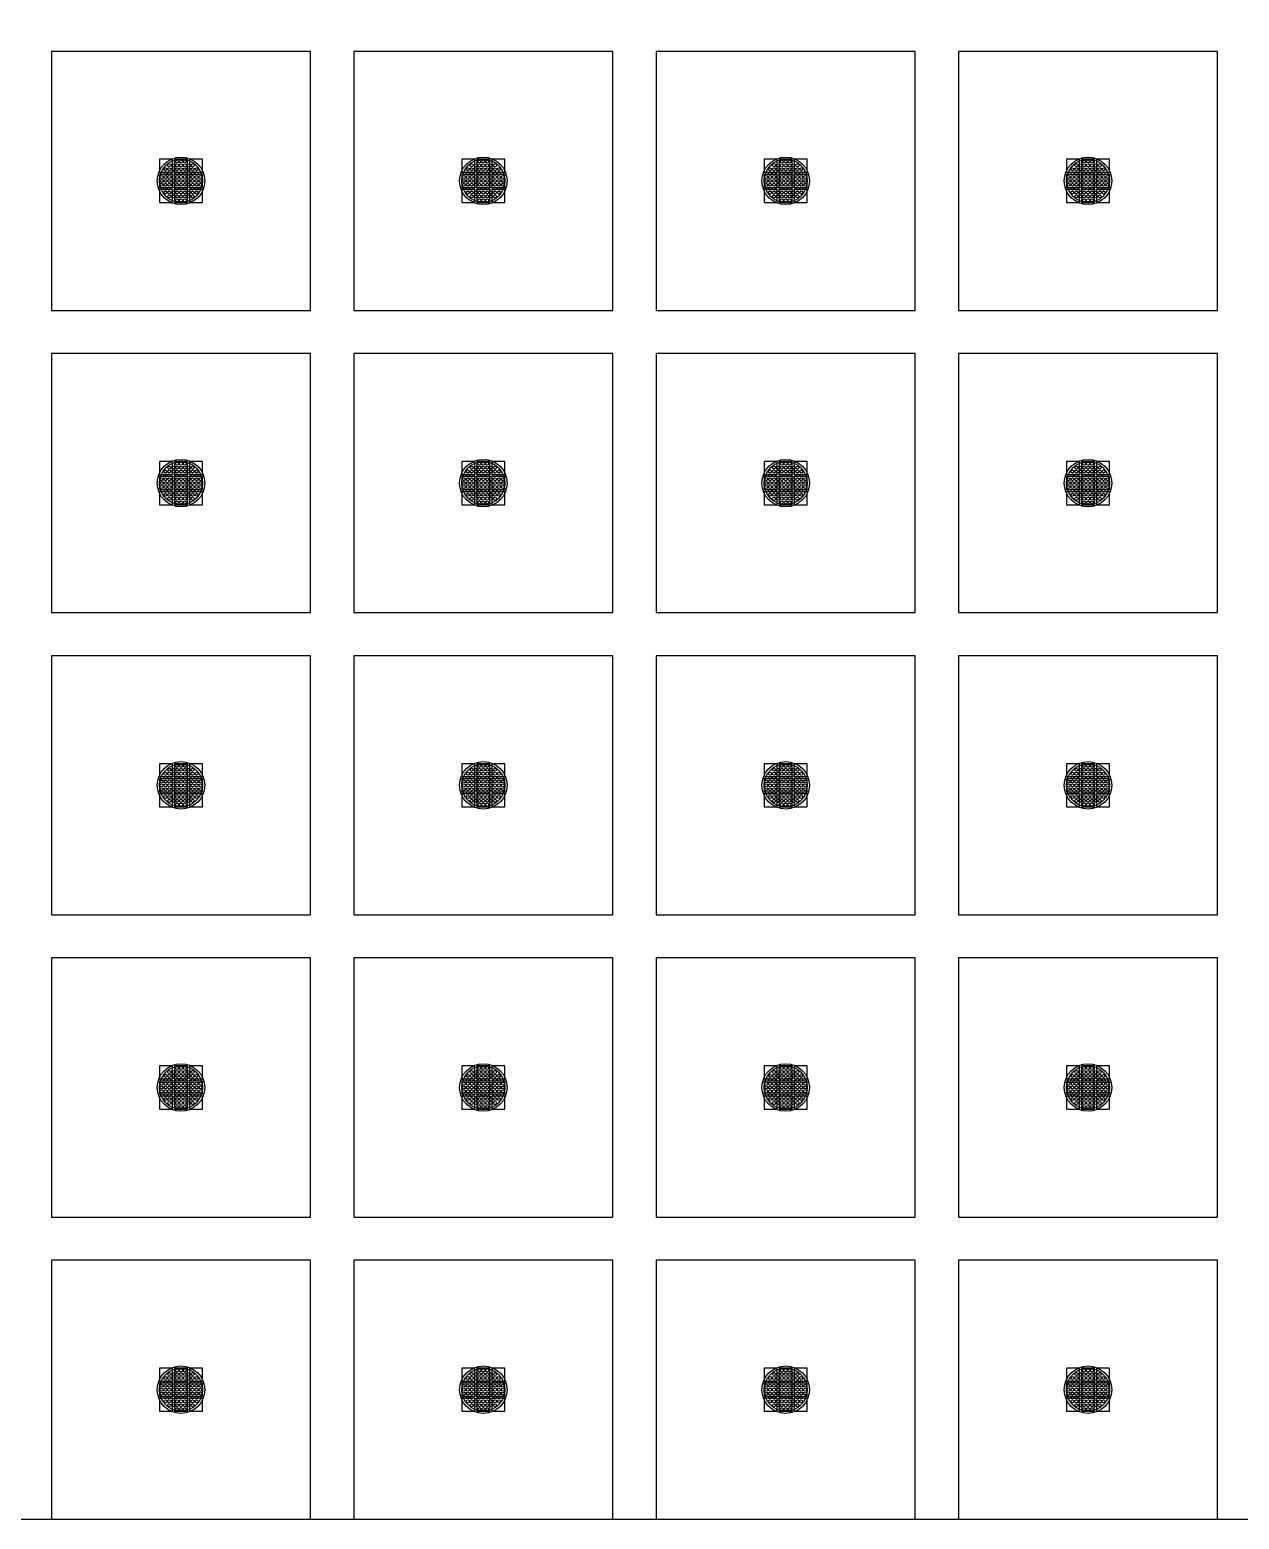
# Model space of a CAD drawing. Extents: x -49 to 54, y -38 to 38.
# Drawn here: x -25.5 to 2.5, y -38 to -3.5 of the extents above; entities that cross this region are included whole.
import ezdxf

# ---------------------------------------------------------------- set-up
doc = ezdxf.new("R2010")
doc.units = 0
for name, color, linetype in [('BACK_LAYER', 5, 'CONTINUOUS'), ('CELL_GRID', 8, 'CONTINUOUS'), ('COND_LAYER_LOWER_ELECTRODE', 6, 'CONTINUOUS'), ('CONDUCTIVE_LAYER_BACK_LAYER', 2, 'CONTINUOUS'), ('EMITTER', 3, 'CONTINUOUS'), ('LOWER_ELECTRODE', 1, 'CONTINUOUS'), ('OUTLINE', 7, 'CONTINUOUS')]:
    doc.layers.add(name, color=color, linetype=linetype)

msp = doc.modelspace()

# ---------------------------------------------------------------- linework, layer by layer
at = {"layer": 'BACK_LAYER'}
for points in [[(-22.5, -6.8), (-22.2, -6.8), (-22.2, -6.5), (-22.5, -6.5)], [(-22.15, -6.8), (-21.85, -6.8), (-21.85, -6.5), (-22.15, -6.5)], [(-21.8, -6.8), (-21.5, -6.8), (-21.5, -6.5), (-21.8, -6.5)], [(-15.5, -6.8), (-15.2, -6.8), (-15.2, -6.5), (-15.5, -6.5)], [(-15.15, -6.8), (-14.85, -6.8), (-14.85, -6.5), (-15.15, -6.5)], [(-14.8, -6.8), (-14.5, -6.8), (-14.5, -6.5), (-14.8, -6.5)], [(-8.5, -6.8), (-8.2, -6.8), (-8.2, -6.5), (-8.5, -6.5)], [(-8.15, -6.8), (-7.85, -6.8), (-7.85, -6.5), (-8.15, -6.5)], [(-7.8, -6.8), (-7.5, -6.8), (-7.5, -6.5), (-7.8, -6.5)], [(-1.5, -6.8), (-1.2, -6.8), (-1.2, -6.5), (-1.5, -6.5)], [(-1.15, -6.8), (-0.85, -6.8), (-0.85, -6.5), (-1.15, -6.5)], [(-0.8, -6.8), (-0.5, -6.8), (-0.5, -6.5), (-0.8, -6.5)], [(-22.5, -7.15), (-22.2, -7.15), (-22.2, -6.85), (-22.5, -6.85)], [(-22.15, -7.15), (-21.85, -7.15), (-21.85, -6.85), (-22.15, -6.85)], [(-21.8, -7.15), (-21.5, -7.15), (-21.5, -6.85), (-21.8, -6.85)], [(-15.5, -7.15), (-15.2, -7.15), (-15.2, -6.85), (-15.5, -6.85)], [(-15.15, -7.15), (-14.85, -7.15), (-14.85, -6.85), (-15.15, -6.85)], [(-14.8, -7.15), (-14.5, -7.15), (-14.5, -6.85), (-14.8, -6.85)], [(-8.5, -7.15), (-8.2, -7.15), (-8.2, -6.85), (-8.5, -6.85)], [(-8.15, -7.15), (-7.85, -7.15), (-7.85, -6.85), (-8.15, -6.85)], [(-7.8, -7.15), (-7.5, -7.15), (-7.5, -6.85), (-7.8, -6.85)], [(-1.5, -7.15), (-1.2, -7.15), (-1.2, -6.85), (-1.5, -6.85)], [(-1.15, -7.15), (-0.85, -7.15), (-0.85, -6.85), (-1.15, -6.85)], [(-0.8, -7.15), (-0.5, -7.15), (-0.5, -6.85), (-0.8, -6.85)], [(-22.5, -7.5), (-22.2, -7.5), (-22.2, -7.2), (-22.5, -7.2)], [(-22.15, -7.5), (-21.85, -7.5), (-21.85, -7.2), (-22.15, -7.2)], [(-21.8, -7.5), (-21.5, -7.5), (-21.5, -7.2), (-21.8, -7.2)], [(-15.5, -7.5), (-15.2, -7.5), (-15.2, -7.2), (-15.5, -7.2)], [(-15.15, -7.5), (-14.85, -7.5), (-14.85, -7.2), (-15.15, -7.2)], [(-14.8, -7.5), (-14.5, -7.5), (-14.5, -7.2), (-14.8, -7.2)], [(-8.5, -7.5), (-8.2, -7.5), (-8.2, -7.2), (-8.5, -7.2)], [(-8.15, -7.5), (-7.85, -7.5), (-7.85, -7.2), (-8.15, -7.2)], [(-7.8, -7.5), (-7.5, -7.5), (-7.5, -7.2), (-7.8, -7.2)], [(-1.5, -7.5), (-1.2, -7.5), (-1.2, -7.2), (-1.5, -7.2)], [(-1.15, -7.5), (-0.85, -7.5), (-0.85, -7.2), (-1.15, -7.2)], [(-0.8, -7.5), (-0.5, -7.5), (-0.5, -7.2), (-0.8, -7.2)], [(-22.5, -13.8), (-22.2, -13.8), (-22.2, -13.5), (-22.5, -13.5)], [(-22.15, -13.8), (-21.85, -13.8), (-21.85, -13.5), (-22.15, -13.5)], [(-21.8, -13.8), (-21.5, -13.8), (-21.5, -13.5), (-21.8, -13.5)], [(-15.5, -13.8), (-15.2, -13.8), (-15.2, -13.5), (-15.5, -13.5)], [(-15.15, -13.8), (-14.85, -13.8), (-14.85, -13.5), (-15.15, -13.5)], [(-14.8, -13.8), (-14.5, -13.8), (-14.5, -13.5), (-14.8, -13.5)], [(-8.5, -13.8), (-8.2, -13.8), (-8.2, -13.5), (-8.5, -13.5)], [(-8.15, -13.8), (-7.85, -13.8), (-7.85, -13.5), (-8.15, -13.5)], [(-7.8, -13.8), (-7.5, -13.8), (-7.5, -13.5), (-7.8, -13.5)], [(-1.5, -13.8), (-1.2, -13.8), (-1.2, -13.5), (-1.5, -13.5)], [(-1.15, -13.8), (-0.85, -13.8), (-0.85, -13.5), (-1.15, -13.5)], [(-0.8, -13.8), (-0.5, -13.8), (-0.5, -13.5), (-0.8, -13.5)], [(-22.5, -14.15), (-22.2, -14.15), (-22.2, -13.85), (-22.5, -13.85)], [(-22.15, -14.15), (-21.85, -14.15), (-21.85, -13.85), (-22.15, -13.85)], [(-21.8, -14.15), (-21.5, -14.15), (-21.5, -13.85), (-21.8, -13.85)], [(-15.5, -14.15), (-15.2, -14.15), (-15.2, -13.85), (-15.5, -13.85)], [(-15.15, -14.15), (-14.85, -14.15), (-14.85, -13.85), (-15.15, -13.85)], [(-14.8, -14.15), (-14.5, -14.15), (-14.5, -13.85), (-14.8, -13.85)], [(-8.5, -14.15), (-8.2, -14.15), (-8.2, -13.85), (-8.5, -13.85)], [(-8.15, -14.15), (-7.85, -14.15), (-7.85, -13.85), (-8.15, -13.85)], [(-7.8, -14.15), (-7.5, -14.15), (-7.5, -13.85), (-7.8, -13.85)], [(-1.5, -14.15), (-1.2, -14.15), (-1.2, -13.85), (-1.5, -13.85)], [(-1.15, -14.15), (-0.85, -14.15), (-0.85, -13.85), (-1.15, -13.85)], [(-0.8, -14.15), (-0.5, -14.15), (-0.5, -13.85), (-0.8, -13.85)], [(-22.5, -14.5), (-22.2, -14.5), (-22.2, -14.2), (-22.5, -14.2)], [(-22.15, -14.5), (-21.85, -14.5), (-21.85, -14.2), (-22.15, -14.2)], [(-21.8, -14.5), (-21.5, -14.5), (-21.5, -14.2), (-21.8, -14.2)], [(-15.5, -14.5), (-15.2, -14.5), (-15.2, -14.2), (-15.5, -14.2)], [(-15.15, -14.5), (-14.85, -14.5), (-14.85, -14.2), (-15.15, -14.2)], [(-14.8, -14.5), (-14.5, -14.5), (-14.5, -14.2), (-14.8, -14.2)], [(-8.5, -14.5), (-8.2, -14.5), (-8.2, -14.2), (-8.5, -14.2)], [(-8.15, -14.5), (-7.85, -14.5), (-7.85, -14.2), (-8.15, -14.2)], [(-7.8, -14.5), (-7.5, -14.5), (-7.5, -14.2), (-7.8, -14.2)], [(-1.5, -14.5), (-1.2, -14.5), (-1.2, -14.2), (-1.5, -14.2)], [(-1.15, -14.5), (-0.85, -14.5), (-0.85, -14.2), (-1.15, -14.2)], [(-0.8, -14.5), (-0.5, -14.5), (-0.5, -14.2), (-0.8, -14.2)], [(-22.5, -20.8), (-22.2, -20.8), (-22.2, -20.5), (-22.5, -20.5)], [(-22.15, -20.8), (-21.85, -20.8), (-21.85, -20.5), (-22.15, -20.5)], [(-21.8, -20.8), (-21.5, -20.8), (-21.5, -20.5), (-21.8, -20.5)], [(-15.5, -20.8), (-15.2, -20.8), (-15.2, -20.5), (-15.5, -20.5)], [(-15.15, -20.8), (-14.85, -20.8), (-14.85, -20.5), (-15.15, -20.5)], [(-14.8, -20.8), (-14.5, -20.8), (-14.5, -20.5), (-14.8, -20.5)], [(-8.5, -20.8), (-8.2, -20.8), (-8.2, -20.5), (-8.5, -20.5)], [(-8.15, -20.8), (-7.85, -20.8), (-7.85, -20.5), (-8.15, -20.5)], [(-7.8, -20.8), (-7.5, -20.8), (-7.5, -20.5), (-7.8, -20.5)], [(-1.5, -20.8), (-1.2, -20.8), (-1.2, -20.5), (-1.5, -20.5)], [(-1.15, -20.8), (-0.85, -20.8), (-0.85, -20.5), (-1.15, -20.5)], [(-0.8, -20.8), (-0.5, -20.8), (-0.5, -20.5), (-0.8, -20.5)], [(-22.5, -21.15), (-22.2, -21.15), (-22.2, -20.85), (-22.5, -20.85)], [(-22.15, -21.15), (-21.85, -21.15), (-21.85, -20.85), (-22.15, -20.85)], [(-21.8, -21.15), (-21.5, -21.15), (-21.5, -20.85), (-21.8, -20.85)], [(-15.5, -21.15), (-15.2, -21.15), (-15.2, -20.85), (-15.5, -20.85)], [(-15.15, -21.15), (-14.85, -21.15), (-14.85, -20.85), (-15.15, -20.85)], [(-14.8, -21.15), (-14.5, -21.15), (-14.5, -20.85), (-14.8, -20.85)], [(-8.5, -21.15), (-8.2, -21.15), (-8.2, -20.85), (-8.5, -20.85)], [(-8.15, -21.15), (-7.85, -21.15), (-7.85, -20.85), (-8.15, -20.85)], [(-7.8, -21.15), (-7.5, -21.15), (-7.5, -20.85), (-7.8, -20.85)], [(-1.5, -21.15), (-1.2, -21.15), (-1.2, -20.85), (-1.5, -20.85)], [(-1.15, -21.15), (-0.85, -21.15), (-0.85, -20.85), (-1.15, -20.85)], [(-0.8, -21.15), (-0.5, -21.15), (-0.5, -20.85), (-0.8, -20.85)], [(-22.5, -21.5), (-22.2, -21.5), (-22.2, -21.2), (-22.5, -21.2)], [(-22.15, -21.5), (-21.85, -21.5), (-21.85, -21.2), (-22.15, -21.2)], [(-21.8, -21.5), (-21.5, -21.5), (-21.5, -21.2), (-21.8, -21.2)], [(-15.5, -21.5), (-15.2, -21.5), (-15.2, -21.2), (-15.5, -21.2)], [(-15.15, -21.5), (-14.85, -21.5), (-14.85, -21.2), (-15.15, -21.2)], [(-14.8, -21.5), (-14.5, -21.5), (-14.5, -21.2), (-14.8, -21.2)], [(-8.5, -21.5), (-8.2, -21.5), (-8.2, -21.2), (-8.5, -21.2)], [(-8.15, -21.5), (-7.85, -21.5), (-7.85, -21.2), (-8.15, -21.2)], [(-7.8, -21.5), (-7.5, -21.5), (-7.5, -21.2), (-7.8, -21.2)], [(-1.5, -21.5), (-1.2, -21.5), (-1.2, -21.2), (-1.5, -21.2)], [(-1.15, -21.5), (-0.85, -21.5), (-0.85, -21.2), (-1.15, -21.2)], [(-0.8, -21.5), (-0.5, -21.5), (-0.5, -21.2), (-0.8, -21.2)], [(-22.5, -27.8), (-22.2, -27.8), (-22.2, -27.5), (-22.5, -27.5)], [(-22.15, -27.8), (-21.85, -27.8), (-21.85, -27.5), (-22.15, -27.5)], [(-21.8, -27.8), (-21.5, -27.8), (-21.5, -27.5), (-21.8, -27.5)], [(-15.5, -27.8), (-15.2, -27.8), (-15.2, -27.5), (-15.5, -27.5)], [(-15.15, -27.8), (-14.85, -27.8), (-14.85, -27.5), (-15.15, -27.5)], [(-14.8, -27.8), (-14.5, -27.8), (-14.5, -27.5), (-14.8, -27.5)], [(-8.5, -27.8), (-8.2, -27.8), (-8.2, -27.5), (-8.5, -27.5)], [(-8.15, -27.8), (-7.85, -27.8), (-7.85, -27.5), (-8.15, -27.5)], [(-7.8, -27.8), (-7.5, -27.8), (-7.5, -27.5), (-7.8, -27.5)], [(-1.5, -27.8), (-1.2, -27.8), (-1.2, -27.5), (-1.5, -27.5)], [(-1.15, -27.8), (-0.85, -27.8), (-0.85, -27.5), (-1.15, -27.5)], [(-0.8, -27.8), (-0.5, -27.8), (-0.5, -27.5), (-0.8, -27.5)], [(-22.5, -28.15), (-22.2, -28.15), (-22.2, -27.85), (-22.5, -27.85)], [(-22.15, -28.15), (-21.85, -28.15), (-21.85, -27.85), (-22.15, -27.85)], [(-21.8, -28.15), (-21.5, -28.15), (-21.5, -27.85), (-21.8, -27.85)], [(-15.5, -28.15), (-15.2, -28.15), (-15.2, -27.85), (-15.5, -27.85)], [(-15.15, -28.15), (-14.85, -28.15), (-14.85, -27.85), (-15.15, -27.85)], [(-14.8, -28.15), (-14.5, -28.15), (-14.5, -27.85), (-14.8, -27.85)], [(-8.5, -28.15), (-8.2, -28.15), (-8.2, -27.85), (-8.5, -27.85)], [(-8.15, -28.15), (-7.85, -28.15), (-7.85, -27.85), (-8.15, -27.85)], [(-7.8, -28.15), (-7.5, -28.15), (-7.5, -27.85), (-7.8, -27.85)], [(-1.5, -28.15), (-1.2, -28.15), (-1.2, -27.85), (-1.5, -27.85)], [(-1.15, -28.15), (-0.85, -28.15), (-0.85, -27.85), (-1.15, -27.85)], [(-0.8, -28.15), (-0.5, -28.15), (-0.5, -27.85), (-0.8, -27.85)], [(-22.5, -28.5), (-22.2, -28.5), (-22.2, -28.2), (-22.5, -28.2)], [(-22.15, -28.5), (-21.85, -28.5), (-21.85, -28.2), (-22.15, -28.2)], [(-21.8, -28.5), (-21.5, -28.5), (-21.5, -28.2), (-21.8, -28.2)], [(-15.5, -28.5), (-15.2, -28.5), (-15.2, -28.2), (-15.5, -28.2)], [(-15.15, -28.5), (-14.85, -28.5), (-14.85, -28.2), (-15.15, -28.2)], [(-14.8, -28.5), (-14.5, -28.5), (-14.5, -28.2), (-14.8, -28.2)], [(-8.5, -28.5), (-8.2, -28.5), (-8.2, -28.2), (-8.5, -28.2)], [(-8.15, -28.5), (-7.85, -28.5), (-7.85, -28.2), (-8.15, -28.2)], [(-7.8, -28.5), (-7.5, -28.5), (-7.5, -28.2), (-7.8, -28.2)], [(-1.5, -28.5), (-1.2, -28.5), (-1.2, -28.2), (-1.5, -28.2)], [(-1.15, -28.5), (-0.85, -28.5), (-0.85, -28.2), (-1.15, -28.2)], [(-0.8, -28.5), (-0.5, -28.5), (-0.5, -28.2), (-0.8, -28.2)], [(-22.5, -34.8), (-22.2, -34.8), (-22.2, -34.5), (-22.5, -34.5)], [(-22.15, -34.8), (-21.85, -34.8), (-21.85, -34.5), (-22.15, -34.5)], [(-21.8, -34.8), (-21.5, -34.8), (-21.5, -34.5), (-21.8, -34.5)], [(-15.5, -34.8), (-15.2, -34.8), (-15.2, -34.5), (-15.5, -34.5)], [(-15.15, -34.8), (-14.85, -34.8), (-14.85, -34.5), (-15.15, -34.5)], [(-14.8, -34.8), (-14.5, -34.8), (-14.5, -34.5), (-14.8, -34.5)], [(-8.5, -34.8), (-8.2, -34.8), (-8.2, -34.5), (-8.5, -34.5)], [(-8.15, -34.8), (-7.85, -34.8), (-7.85, -34.5), (-8.15, -34.5)], [(-7.8, -34.8), (-7.5, -34.8), (-7.5, -34.5), (-7.8, -34.5)], [(-1.5, -34.8), (-1.2, -34.8), (-1.2, -34.5), (-1.5, -34.5)], [(-1.15, -34.8), (-0.85, -34.8), (-0.85, -34.5), (-1.15, -34.5)], [(-0.8, -34.8), (-0.5, -34.8), (-0.5, -34.5), (-0.8, -34.5)], [(-22.5, -35.15), (-22.2, -35.15), (-22.2, -34.85), (-22.5, -34.85)], [(-22.15, -35.15), (-21.85, -35.15), (-21.85, -34.85), (-22.15, -34.85)], [(-21.8, -35.15), (-21.5, -35.15), (-21.5, -34.85), (-21.8, -34.85)], [(-15.5, -35.15), (-15.2, -35.15), (-15.2, -34.85), (-15.5, -34.85)], [(-15.15, -35.15), (-14.85, -35.15), (-14.85, -34.85), (-15.15, -34.85)], [(-14.8, -35.15), (-14.5, -35.15), (-14.5, -34.85), (-14.8, -34.85)], [(-8.5, -35.15), (-8.2, -35.15), (-8.2, -34.85), (-8.5, -34.85)], [(-8.15, -35.15), (-7.85, -35.15), (-7.85, -34.85), (-8.15, -34.85)], [(-7.8, -35.15), (-7.5, -35.15), (-7.5, -34.85), (-7.8, -34.85)], [(-1.5, -35.15), (-1.2, -35.15), (-1.2, -34.85), (-1.5, -34.85)], [(-1.15, -35.15), (-0.85, -35.15), (-0.85, -34.85), (-1.15, -34.85)], [(-0.8, -35.15), (-0.5, -35.15), (-0.5, -34.85), (-0.8, -34.85)], [(-22.5, -35.5), (-22.2, -35.5), (-22.2, -35.2), (-22.5, -35.2)], [(-22.15, -35.5), (-21.85, -35.5), (-21.85, -35.2), (-22.15, -35.2)], [(-21.8, -35.5), (-21.5, -35.5), (-21.5, -35.2), (-21.8, -35.2)], [(-15.5, -35.5), (-15.2, -35.5), (-15.2, -35.2), (-15.5, -35.2)], [(-15.15, -35.5), (-14.85, -35.5), (-14.85, -35.2), (-15.15, -35.2)], [(-14.8, -35.5), (-14.5, -35.5), (-14.5, -35.2), (-14.8, -35.2)], [(-8.5, -35.5), (-8.2, -35.5), (-8.2, -35.2), (-8.5, -35.2)], [(-8.15, -35.5), (-7.85, -35.5), (-7.85, -35.2), (-8.15, -35.2)], [(-7.8, -35.5), (-7.5, -35.5), (-7.5, -35.2), (-7.8, -35.2)], [(-1.5, -35.5), (-1.2, -35.5), (-1.2, -35.2), (-1.5, -35.2)], [(-1.15, -35.5), (-0.85, -35.5), (-0.85, -35.2), (-1.15, -35.2)], [(-0.8, -35.5), (-0.5, -35.5), (-0.5, -35.2), (-0.8, -35.2)]]:
    msp.add_lwpolyline(points, close=True, dxfattribs=at)
at = {"layer": 'CELL_GRID'}
for points in [[(-25, -10), (-19, -10), (-19, -4), (-25, -4)], [(-18, -10), (-12, -10), (-12, -4), (-18, -4)], [(-11, -10), (-5, -10), (-5, -4), (-11, -4)], [(-4, -10), (2, -10), (2, -4), (-4, -4)], [(-25, -17), (-19, -17), (-19, -11), (-25, -11)], [(-18, -17), (-12, -17), (-12, -11), (-18, -11)], [(-11, -17), (-5, -17), (-5, -11), (-11, -11)], [(-4, -17), (2, -17), (2, -11), (-4, -11)], [(-25, -24), (-19, -24), (-19, -18), (-25, -18)], [(-18, -24), (-12, -24), (-12, -18), (-18, -18)], [(-11, -24), (-5, -24), (-5, -18), (-11, -18)], [(-4, -24), (2, -24), (2, -18), (-4, -18)], [(-25, -31), (-19, -31), (-19, -25), (-25, -25)], [(-18, -31), (-12, -31), (-12, -25), (-18, -25)], [(-11, -31), (-5, -31), (-5, -25), (-11, -25)], [(-4, -31), (2, -31), (2, -25), (-4, -25)], [(-25, -38), (-19, -38), (-19, -32), (-25, -32)], [(-18, -38), (-12, -38), (-12, -32), (-18, -32)], [(-11, -38), (-5, -38), (-5, -32), (-11, -32)], [(-4, -38), (2, -38), (2, -32), (-4, -32)]]:
    msp.add_lwpolyline(points, close=True, dxfattribs=at)
at = {"layer": 'COND_LAYER_LOWER_ELECTRODE'}
for centre in [(-22, -7), (-15, -7), (-8, -7), (-1, -7), (-22, -14), (-15, -14), (-8, -14), (-1, -14), (-22, -21), (-15, -21), (-8, -21), (-1, -21), (-22, -28), (-15, -28), (-8, -28), (-1, -28), (-22, -35), (-15, -35), (-8, -35), (-1, -35)]:
    msp.add_circle(centre, 0.55, dxfattribs=at)
at = {"layer": 'CONDUCTIVE_LAYER_BACK_LAYER'}
msp.add_lwpolyline([(-49.4, -38), (54.4, -38), (54.4, 38), (-49.4, 38)], close=True, dxfattribs=at)
at = {"layer": 'EMITTER'}
for centre in [(-22, -7), (-15, -7), (-8, -7), (-1, -7), (-22, -14), (-15, -14), (-8, -14), (-1, -14), (-22, -21), (-15, -21), (-8, -21), (-1, -21), (-22, -28), (-15, -28), (-8, -28), (-1, -28), (-22, -35), (-15, -35), (-8, -35), (-1, -35)]:
    msp.add_circle(centre, 0.5, dxfattribs=at)
at = {"layer": 'LOWER_ELECTRODE'}
for centre in [(-22.09, -6.55), (-22, -6.55), (-21.91, -6.55), (-15.09, -6.55), (-15, -6.55), (-14.91, -6.55), (-8.09, -6.55), (-8, -6.55), (-7.91, -6.55), (-1.09, -6.55), (-1, -6.55), (-0.91, -6.55), (-22.45, -6.91), (-22.36, -6.73), (-22.36, -6.82), (-22.36, -6.91), (-22.27, -6.64), (-22.27, -6.73), (-22.27, -6.82), (-22.27, -6.91), (-22.18, -6.64), (-22.18, -6.73), (-22.18, -6.82), (-22.18, -6.91), (-22.09, -6.64), (-22.09, -6.73), (-22.09, -6.82), (-22.09, -6.91), (-22, -6.64), (-22, -6.73), (-22, -6.82), (-22, -6.91), (-21.91, -6.64), (-21.91, -6.73), (-21.91, -6.82), (-21.91, -6.91), (-21.82, -6.64), (-21.82, -6.73), (-21.82, -6.82), (-21.82, -6.91), (-21.73, -6.64), (-21.73, -6.73), (-21.73, -6.82), (-21.73, -6.91), (-21.64, -6.73), (-21.64, -6.82), (-21.64, -6.91), (-21.55, -6.91), (-15.45, -6.91), (-15.36, -6.73), (-15.36, -6.82), (-15.36, -6.91), (-15.27, -6.64), (-15.27, -6.73), (-15.27, -6.82), (-15.27, -6.91), (-15.18, -6.64), (-15.18, -6.73), (-15.18, -6.82), (-15.18, -6.91), (-15.09, -6.64), (-15.09, -6.73), (-15.09, -6.82), (-15.09, -6.91), (-15, -6.64), (-15, -6.73), (-15, -6.82), (-15, -6.91), (-14.91, -6.64), (-14.91, -6.73), (-14.91, -6.82), (-14.91, -6.91), (-14.82, -6.64), (-14.82, -6.73), (-14.82, -6.82), (-14.82, -6.91), (-14.73, -6.64), (-14.73, -6.73), (-14.73, -6.82), (-14.73, -6.91), (-14.64, -6.73), (-14.64, -6.82), (-14.64, -6.91), (-14.55, -6.91), (-8.45, -6.91), (-8.36, -6.73), (-8.36, -6.82), (-8.36, -6.91), (-8.27, -6.64), (-8.27, -6.73), (-8.27, -6.82), (-8.27, -6.91), (-8.18, -6.64), (-8.18, -6.73), (-8.18, -6.82), (-8.18, -6.91), (-8.09, -6.64), (-8.09, -6.73), (-8.09, -6.82), (-8.09, -6.91), (-8, -6.64), (-8, -6.73), (-8, -6.82), (-8, -6.91), (-7.91, -6.64), (-7.91, -6.73), (-7.91, -6.82), (-7.91, -6.91), (-7.82, -6.64), (-7.82, -6.73), (-7.82, -6.82), (-7.82, -6.91), (-7.73, -6.64), (-7.73, -6.73), (-7.73, -6.82), (-7.73, -6.91), (-7.64, -6.73), (-7.64, -6.82), (-7.64, -6.91), (-7.55, -6.91), (-1.45, -6.91), (-1.36, -6.73), (-1.36, -6.82), (-1.36, -6.91), (-1.27, -6.64), (-1.27, -6.73), (-1.27, -6.82), (-1.27, -6.91), (-1.18, -6.64), (-1.18, -6.73), (-1.18, -6.82), (-1.18, -6.91), (-1.09, -6.64), (-1.09, -6.73), (-1.09, -6.82), (-1.09, -6.91), (-1, -6.64), (-1, -6.73), (-1, -6.82), (-1, -6.91), (-0.91, -6.64), (-0.91, -6.73), (-0.91, -6.82), (-0.91, -6.91), (-0.82, -6.64), (-0.82, -6.73), (-0.82, -6.82), (-0.82, -6.91), (-0.73, -6.64), (-0.73, -6.73), (-0.73, -6.82), (-0.73, -6.91), (-0.64, -6.73), (-0.64, -6.82), (-0.64, -6.91), (-0.55, -6.91), (-22.45, -7), (-22.45, -7.09), (-22.36, -7), (-22.36, -7.09), (-22.36, -7.18), (-22.36, -7.27), (-22.27, -7), (-22.27, -7.09), (-22.27, -7.18), (-22.27, -7.27), (-22.18, -7), (-22.18, -7.09), (-22.18, -7.18), (-22.18, -7.27), (-22.09, -7), (-22.09, -7.09), (-22.09, -7.18), (-22.09, -7.27), (-22, -7), (-22, -7.09), (-22, -7.18), (-22, -7.27), (-21.91, -7), (-21.91, -7.09), (-21.91, -7.18), (-21.91, -7.27), (-21.82, -7), (-21.82, -7.09), (-21.82, -7.18), (-21.82, -7.27), (-21.73, -7), (-21.73, -7.09), (-21.73, -7.18), (-21.73, -7.27), (-21.64, -7), (-21.64, -7.09), (-21.64, -7.18), (-21.64, -7.27), (-21.55, -7), (-21.55, -7.09), (-15.45, -7), (-15.45, -7.09), (-15.36, -7), (-15.36, -7.09), (-15.36, -7.18), (-15.36, -7.27), (-15.27, -7), (-15.27, -7.09), (-15.27, -7.18), (-15.27, -7.27), (-15.18, -7), (-15.18, -7.09), (-15.18, -7.18), (-15.18, -7.27), (-15.09, -7), (-15.09, -7.09), (-15.09, -7.18), (-15.09, -7.27), (-15, -7), (-15, -7.09), (-15, -7.18), (-15, -7.27), (-14.91, -7), (-14.91, -7.09), (-14.91, -7.18), (-14.91, -7.27), (-14.82, -7), (-14.82, -7.09), (-14.82, -7.18), (-14.82, -7.27), (-14.73, -7), (-14.73, -7.09), (-14.73, -7.18), (-14.73, -7.27), (-14.64, -7), (-14.64, -7.09), (-14.64, -7.18), (-14.64, -7.27), (-14.55, -7), (-14.55, -7.09), (-8.45, -7), (-8.45, -7.09), (-8.36, -7), (-8.36, -7.09), (-8.36, -7.18), (-8.36, -7.27), (-8.27, -7), (-8.27, -7.09), (-8.27, -7.18), (-8.27, -7.27), (-8.18, -7), (-8.18, -7.09), (-8.18, -7.18), (-8.18, -7.27), (-8.09, -7), (-8.09, -7.09), (-8.09, -7.18), (-8.09, -7.27), (-8, -7), (-8, -7.09), (-8, -7.18), (-8, -7.27), (-7.91, -7), (-7.91, -7.09), (-7.91, -7.18), (-7.91, -7.27), (-7.82, -7), (-7.82, -7.09), (-7.82, -7.18), (-7.82, -7.27), (-7.73, -7), (-7.73, -7.09), (-7.73, -7.18), (-7.73, -7.27), (-7.64, -7), (-7.64, -7.09), (-7.64, -7.18), (-7.64, -7.27), (-7.55, -7), (-7.55, -7.09), (-1.45, -7), (-1.45, -7.09), (-1.36, -7), (-1.36, -7.09), (-1.36, -7.18), (-1.36, -7.27), (-1.27, -7), (-1.27, -7.09), (-1.27, -7.18), (-1.27, -7.27), (-1.18, -7), (-1.18, -7.09), (-1.18, -7.18), (-1.18, -7.27), (-1.09, -7), (-1.09, -7.09), (-1.09, -7.18), (-1.09, -7.27), (-1, -7), (-1, -7.09), (-1, -7.18), (-1, -7.27), (-0.91, -7), (-0.91, -7.09), (-0.91, -7.18), (-0.91, -7.27), (-0.82, -7), (-0.82, -7.09), (-0.82, -7.18), (-0.82, -7.27), (-0.73, -7), (-0.73, -7.09), (-0.73, -7.18), (-0.73, -7.27), (-0.64, -7), (-0.64, -7.09), (-0.64, -7.18), (-0.64, -7.27), (-0.55, -7), (-0.55, -7.09), (-22.27, -7.36), (-22.18, -7.36), (-22.09, -7.36), (-22.09, -7.45), (-22, -7.36), (-22, -7.45), (-21.91, -7.36), (-21.91, -7.45), (-21.82, -7.36), (-21.73, -7.36), (-15.27, -7.36), (-15.18, -7.36), (-15.09, -7.36), (-15.09, -7.45), (-15, -7.36), (-15, -7.45), (-14.91, -7.36), (-14.91, -7.45), (-14.82, -7.36), (-14.73, -7.36), (-8.27, -7.36), (-8.18, -7.36), (-8.09, -7.36), (-8.09, -7.45), (-8, -7.36), (-8, -7.45), (-7.91, -7.36), (-7.91, -7.45), (-7.82, -7.36), (-7.73, -7.36), (-1.27, -7.36), (-1.18, -7.36), (-1.09, -7.36), (-1.09, -7.45), (-1, -7.36), (-1, -7.45), (-0.91, -7.36), (-0.91, -7.45), (-0.82, -7.36), (-0.73, -7.36), (-22.36, -13.73), (-22.36, -13.82), (-22.27, -13.64), (-22.27, -13.73), (-22.27, -13.82), (-22.18, -13.64), (-22.18, -13.73), (-22.18, -13.82), (-22.09, -13.55), (-22.09, -13.64), (-22.09, -13.73), (-22.09, -13.82), (-22, -13.55), (-22, -13.64), (-22, -13.73), (-22, -13.82), (-21.91, -13.55), (-21.91, -13.64), (-21.91, -13.73), (-21.91, -13.82), (-21.82, -13.64), (-21.82, -13.73), (-21.82, -13.82), (-21.73, -13.64), (-21.73, -13.73), (-21.73, -13.82), (-21.64, -13.73), (-21.64, -13.82), (-15.36, -13.73), (-15.36, -13.82), (-15.27, -13.64), (-15.27, -13.73), (-15.27, -13.82), (-15.18, -13.64), (-15.18, -13.73), (-15.18, -13.82), (-15.09, -13.55), (-15.09, -13.64), (-15.09, -13.73), (-15.09, -13.82), (-15, -13.55), (-15, -13.64), (-15, -13.73), (-15, -13.82), (-14.91, -13.55), (-14.91, -13.64), (-14.91, -13.73), (-14.91, -13.82), (-14.82, -13.64), (-14.82, -13.73), (-14.82, -13.82), (-14.73, -13.64), (-14.73, -13.73), (-14.73, -13.82), (-14.64, -13.73), (-14.64, -13.82), (-8.36, -13.73), (-8.36, -13.82), (-8.27, -13.64), (-8.27, -13.73), (-8.27, -13.82), (-8.18, -13.64), (-8.18, -13.73), (-8.18, -13.82), (-8.09, -13.55), (-8.09, -13.64), (-8.09, -13.73), (-8.09, -13.82), (-8, -13.55), (-8, -13.64), (-8, -13.73), (-8, -13.82), (-7.91, -13.55), (-7.91, -13.64), (-7.91, -13.73), (-7.91, -13.82), (-7.82, -13.64), (-7.82, -13.73), (-7.82, -13.82), (-7.73, -13.64), (-7.73, -13.73), (-7.73, -13.82), (-7.64, -13.73), (-7.64, -13.82), (-1.36, -13.73), (-1.36, -13.82), (-1.27, -13.64), (-1.27, -13.73), (-1.27, -13.82), (-1.18, -13.64), (-1.18, -13.73), (-1.18, -13.82), (-1.09, -13.55), (-1.09, -13.64), (-1.09, -13.73), (-1.09, -13.82), (-1, -13.55), (-1, -13.64), (-1, -13.73), (-1, -13.82), (-0.91, -13.55), (-0.91, -13.64), (-0.91, -13.73), (-0.91, -13.82), (-0.82, -13.64), (-0.82, -13.73), (-0.82, -13.82), (-0.73, -13.64), (-0.73, -13.73), (-0.73, -13.82), (-0.64, -13.73), (-0.64, -13.82), (-22.45, -13.91), (-22.45, -14), (-22.45, -14.09), (-22.36, -13.91), (-22.36, -14), (-22.36, -14.09), (-22.36, -14.18), (-22.27, -13.91), (-22.27, -14), (-22.27, -14.09), (-22.27, -14.18), (-22.18, -13.91), (-22.18, -14), (-22.18, -14.09), (-22.18, -14.18), (-22.09, -13.91), (-22.09, -14), (-22.09, -14.09), (-22.09, -14.18), (-22, -13.91), (-22, -14), (-22, -14.09), (-22, -14.18), (-21.91, -13.91), (-21.91, -14), (-21.91, -14.09), (-21.91, -14.18), (-21.82, -13.91), (-21.82, -14), (-21.82, -14.09), (-21.82, -14.18), (-21.73, -13.91), (-21.73, -14), (-21.73, -14.09), (-21.73, -14.18), (-21.64, -13.91), (-21.64, -14), (-21.64, -14.09), (-21.64, -14.18), (-21.55, -13.91), (-21.55, -14), (-21.55, -14.09), (-15.45, -13.91), (-15.45, -14), (-15.45, -14.09), (-15.36, -13.91), (-15.36, -14), (-15.36, -14.09), (-15.36, -14.18), (-15.27, -13.91), (-15.27, -14), (-15.27, -14.09), (-15.27, -14.18), (-15.18, -13.91), (-15.18, -14), (-15.18, -14.09), (-15.18, -14.18), (-15.09, -13.91), (-15.09, -14), (-15.09, -14.09), (-15.09, -14.18), (-15, -13.91), (-15, -14), (-15, -14.09), (-15, -14.18), (-14.91, -13.91), (-14.91, -14), (-14.91, -14.09), (-14.91, -14.18), (-14.82, -13.91), (-14.82, -14), (-14.82, -14.09), (-14.82, -14.18), (-14.73, -13.91), (-14.73, -14), (-14.73, -14.09), (-14.73, -14.18), (-14.64, -13.91), (-14.64, -14), (-14.64, -14.09), (-14.64, -14.18), (-14.55, -13.91), (-14.55, -14), (-14.55, -14.09), (-8.45, -13.91), (-8.45, -14), (-8.45, -14.09), (-8.36, -13.91), (-8.36, -14), (-8.36, -14.09), (-8.36, -14.18), (-8.27, -13.91), (-8.27, -14), (-8.27, -14.09), (-8.27, -14.18), (-8.18, -13.91), (-8.18, -14), (-8.18, -14.09), (-8.18, -14.18), (-8.09, -13.91), (-8.09, -14), (-8.09, -14.09), (-8.09, -14.18), (-8, -13.91), (-8, -14), (-8, -14.09), (-8, -14.18), (-7.91, -13.91), (-7.91, -14), (-7.91, -14.09), (-7.91, -14.18), (-7.82, -13.91), (-7.82, -14), (-7.82, -14.09), (-7.82, -14.18), (-7.73, -13.91), (-7.73, -14), (-7.73, -14.09), (-7.73, -14.18), (-7.64, -13.91), (-7.64, -14), (-7.64, -14.09), (-7.64, -14.18), (-7.55, -13.91), (-7.55, -14), (-7.55, -14.09), (-1.45, -13.91), (-1.45, -14), (-1.45, -14.09), (-1.36, -13.91), (-1.36, -14), (-1.36, -14.09), (-1.36, -14.18), (-1.27, -13.91), (-1.27, -14), (-1.27, -14.09), (-1.27, -14.18), (-1.18, -13.91), (-1.18, -14), (-1.18, -14.09), (-1.18, -14.18), (-1.09, -13.91), (-1.09, -14), (-1.09, -14.09), (-1.09, -14.18), (-1, -13.91), (-1, -14), (-1, -14.09), (-1, -14.18), (-0.91, -13.91), (-0.91, -14), (-0.91, -14.09), (-0.91, -14.18), (-0.82, -13.91), (-0.82, -14), (-0.82, -14.09), (-0.82, -14.18), (-0.73, -13.91), (-0.73, -14), (-0.73, -14.09), (-0.73, -14.18), (-0.64, -13.91), (-0.64, -14), (-0.64, -14.09), (-0.64, -14.18), (-0.55, -13.91), (-0.55, -14), (-0.55, -14.09), (-22.36, -14.27), (-22.27, -14.27), (-22.27, -14.36), (-22.18, -14.27), (-22.18, -14.36), (-22.09, -14.27), (-22.09, -14.36), (-22.09, -14.45), (-22, -14.27), (-22, -14.36), (-22, -14.45), (-21.91, -14.27), (-21.91, -14.36), (-21.91, -14.45), (-21.82, -14.27), (-21.82, -14.36), (-21.73, -14.27), (-21.73, -14.36), (-21.64, -14.27), (-15.36, -14.27), (-15.27, -14.27), (-15.27, -14.36), (-15.18, -14.27), (-15.18, -14.36), (-15.09, -14.27), (-15.09, -14.36), (-15.09, -14.45), (-15, -14.27), (-15, -14.36), (-15, -14.45), (-14.91, -14.27), (-14.91, -14.36), (-14.91, -14.45), (-14.82, -14.27), (-14.82, -14.36), (-14.73, -14.27), (-14.73, -14.36), (-14.64, -14.27), (-8.36, -14.27), (-8.27, -14.27), (-8.27, -14.36), (-8.18, -14.27), (-8.18, -14.36), (-8.09, -14.27), (-8.09, -14.36), (-8.09, -14.45), (-8, -14.27), (-8, -14.36), (-8, -14.45), (-7.91, -14.27), (-7.91, -14.36), (-7.91, -14.45), (-7.82, -14.27), (-7.82, -14.36), (-7.73, -14.27), (-7.73, -14.36), (-7.64, -14.27), (-1.36, -14.27), (-1.27, -14.27), (-1.27, -14.36), (-1.18, -14.27), (-1.18, -14.36), (-1.09, -14.27), (-1.09, -14.36), (-1.09, -14.45), (-1, -14.27), (-1, -14.36), (-1, -14.45), (-0.91, -14.27), (-0.91, -14.36), (-0.91, -14.45), (-0.82, -14.27), (-0.82, -14.36), (-0.73, -14.27), (-0.73, -14.36), (-0.64, -14.27), (-22.36, -20.73), (-22.27, -20.64), (-22.27, -20.73), (-22.18, -20.64), (-22.18, -20.73), (-22.09, -20.55), (-22.09, -20.64), (-22.09, -20.73), (-22, -20.55), (-22, -20.64), (-22, -20.73), (-21.91, -20.55), (-21.91, -20.64), (-21.91, -20.73), (-21.82, -20.64), (-21.82, -20.73), (-21.73, -20.64), (-21.73, -20.73), (-21.64, -20.73), (-15.36, -20.73), (-15.27, -20.64), (-15.27, -20.73), (-15.18, -20.64), (-15.18, -20.73), (-15.09, -20.55), (-15.09, -20.64), (-15.09, -20.73), (-15, -20.55), (-15, -20.64), (-15, -20.73), (-14.91, -20.55), (-14.91, -20.64), (-14.91, -20.73), (-14.82, -20.64), (-14.82, -20.73), (-14.73, -20.64), (-14.73, -20.73), (-14.64, -20.73), (-8.36, -20.73), (-8.27, -20.64), (-8.27, -20.73), (-8.18, -20.64), (-8.18, -20.73), (-8.09, -20.55), (-8.09, -20.64), (-8.09, -20.73), (-8, -20.55), (-8, -20.64), (-8, -20.73), (-7.91, -20.55), (-7.91, -20.64), (-7.91, -20.73), (-7.82, -20.64), (-7.82, -20.73), (-7.73, -20.64), (-7.73, -20.73), (-7.64, -20.73), (-1.36, -20.73), (-1.27, -20.64), (-1.27, -20.73), (-1.18, -20.64), (-1.18, -20.73), (-1.09, -20.55), (-1.09, -20.64), (-1.09, -20.73), (-1, -20.55), (-1, -20.64), (-1, -20.73), (-0.91, -20.55), (-0.91, -20.64), (-0.91, -20.73), (-0.82, -20.64), (-0.82, -20.73), (-0.73, -20.64), (-0.73, -20.73), (-0.64, -20.73), (-22.45, -20.91), (-22.45, -21), (-22.36, -20.82), (-22.36, -20.91), (-22.36, -21), (-22.27, -20.82), (-22.27, -20.91), (-22.27, -21), (-22.18, -20.82), (-22.18, -20.91), (-22.18, -21), (-22.09, -20.82), (-22.09, -20.91), (-22.09, -21), (-22, -20.82), (-22, -20.91), (-22, -21), (-21.91, -20.82), (-21.91, -20.91), (-21.91, -21), (-21.82, -20.82), (-21.82, -20.91), (-21.82, -21), (-21.73, -20.82), (-21.73, -20.91), (-21.73, -21), (-21.64, -20.82), (-21.64, -20.91), (-21.64, -21), (-21.55, -20.91), (-21.55, -21), (-15.45, -20.91), (-15.45, -21), (-15.36, -20.82), (-15.36, -20.91), (-15.36, -21), (-15.27, -20.82), (-15.27, -20.91), (-15.27, -21), (-15.18, -20.82), (-15.18, -20.91), (-15.18, -21), (-15.09, -20.82), (-15.09, -20.91), (-15.09, -21), (-15, -20.82), (-15, -20.91), (-15, -21), (-14.91, -20.82), (-14.91, -20.91), (-14.91, -21), (-14.82, -20.82), (-14.82, -20.91), (-14.82, -21), (-14.73, -20.82), (-14.73, -20.91), (-14.73, -21), (-14.64, -20.82), (-14.64, -20.91), (-14.64, -21), (-14.55, -20.91), (-14.55, -21), (-8.45, -20.91), (-8.45, -21), (-8.36, -20.82), (-8.36, -20.91), (-8.36, -21), (-8.27, -20.82), (-8.27, -20.91), (-8.27, -21), (-8.18, -20.82), (-8.18, -20.91), (-8.18, -21), (-8.09, -20.82), (-8.09, -20.91), (-8.09, -21), (-8, -20.82), (-8, -20.91), (-8, -21), (-7.91, -20.82), (-7.91, -20.91), (-7.91, -21), (-7.82, -20.82), (-7.82, -20.91), (-7.82, -21), (-7.73, -20.82), (-7.73, -20.91), (-7.73, -21), (-7.64, -20.82), (-7.64, -20.91), (-7.64, -21), (-7.55, -20.91), (-7.55, -21), (-1.45, -20.91), (-1.45, -21), (-1.36, -20.82), (-1.36, -20.91), (-1.36, -21), (-1.27, -20.82), (-1.27, -20.91), (-1.27, -21), (-1.18, -20.82), (-1.18, -20.91), (-1.18, -21), (-1.09, -20.82), (-1.09, -20.91), (-1.09, -21), (-1, -20.82), (-1, -20.91), (-1, -21), (-0.91, -20.82), (-0.91, -20.91), (-0.91, -21), (-0.82, -20.82), (-0.82, -20.91), (-0.82, -21), (-0.73, -20.82), (-0.73, -20.91), (-0.73, -21), (-0.64, -20.82), (-0.64, -20.91), (-0.64, -21), (-0.55, -20.91), (-0.55, -21), (-22.45, -21.09), (-22.36, -21.09), (-22.36, -21.18), (-22.36, -21.27), (-22.27, -21.09), (-22.27, -21.18), (-22.27, -21.27), (-22.27, -21.36), (-22.18, -21.09), (-22.18, -21.18), (-22.18, -21.27), (-22.18, -21.36), (-22.09, -21.09), (-22.09, -21.18), (-22.09, -21.27), (-22.09, -21.36), (-22, -21.09), (-22, -21.18), (-22, -21.27), (-22, -21.36), (-21.91, -21.09), (-21.91, -21.18), (-21.91, -21.27), (-21.91, -21.36), (-21.82, -21.09), (-21.82, -21.18), (-21.82, -21.27), (-21.82, -21.36), (-21.73, -21.09), (-21.73, -21.18), (-21.73, -21.27), (-21.73, -21.36), (-21.64, -21.09), (-21.64, -21.18), (-21.64, -21.27), (-21.55, -21.09), (-15.45, -21.09), (-15.36, -21.09), (-15.36, -21.18), (-15.36, -21.27), (-15.27, -21.09), (-15.27, -21.18), (-15.27, -21.27), (-15.27, -21.36), (-15.18, -21.09), (-15.18, -21.18), (-15.18, -21.27), (-15.18, -21.36), (-15.09, -21.09), (-15.09, -21.18), (-15.09, -21.27), (-15.09, -21.36), (-15, -21.09), (-15, -21.18), (-15, -21.27), (-15, -21.36), (-14.91, -21.09), (-14.91, -21.18), (-14.91, -21.27), (-14.91, -21.36), (-14.82, -21.09), (-14.82, -21.18), (-14.82, -21.27), (-14.82, -21.36), (-14.73, -21.09), (-14.73, -21.18), (-14.73, -21.27), (-14.73, -21.36), (-14.64, -21.09), (-14.64, -21.18), (-14.64, -21.27), (-14.55, -21.09), (-8.45, -21.09), (-8.36, -21.09), (-8.36, -21.18), (-8.36, -21.27), (-8.27, -21.09), (-8.27, -21.18), (-8.27, -21.27), (-8.27, -21.36), (-8.18, -21.09), (-8.18, -21.18), (-8.18, -21.27), (-8.18, -21.36), (-8.09, -21.09), (-8.09, -21.18), (-8.09, -21.27), (-8.09, -21.36), (-8, -21.09), (-8, -21.18), (-8, -21.27), (-8, -21.36), (-7.91, -21.09), (-7.91, -21.18), (-7.91, -21.27), (-7.91, -21.36), (-7.82, -21.09), (-7.82, -21.18), (-7.82, -21.27), (-7.82, -21.36), (-7.73, -21.09), (-7.73, -21.18), (-7.73, -21.27), (-7.73, -21.36), (-7.64, -21.09), (-7.64, -21.18), (-7.64, -21.27), (-7.55, -21.09), (-1.45, -21.09), (-1.36, -21.09), (-1.36, -21.18), (-1.36, -21.27), (-1.27, -21.09), (-1.27, -21.18), (-1.27, -21.27), (-1.27, -21.36), (-1.18, -21.09), (-1.18, -21.18), (-1.18, -21.27), (-1.18, -21.36), (-1.09, -21.09), (-1.09, -21.18), (-1.09, -21.27), (-1.09, -21.36), (-1, -21.09), (-1, -21.18), (-1, -21.27), (-1, -21.36), (-0.91, -21.09), (-0.91, -21.18), (-0.91, -21.27), (-0.91, -21.36), (-0.82, -21.09), (-0.82, -21.18), (-0.82, -21.27), (-0.82, -21.36), (-0.73, -21.09), (-0.73, -21.18), (-0.73, -21.27), (-0.73, -21.36), (-0.64, -21.09), (-0.64, -21.18), (-0.64, -21.27), (-0.55, -21.09), (-22.09, -21.45), (-22, -21.45), (-21.91, -21.45), (-15.09, -21.45), (-15, -21.45), (-14.91, -21.45), (-8.09, -21.45), (-8, -21.45), (-7.91, -21.45), (-1.09, -21.45), (-1, -21.45), (-0.91, -21.45), (-22.09, -27.55), (-22, -27.55), (-21.91, -27.55), (-15.09, -27.55), (-15, -27.55), (-14.91, -27.55), (-8.09, -27.55), (-8, -27.55), (-7.91, -27.55), (-1.09, -27.55), (-1, -27.55), (-0.91, -27.55), (-22.45, -27.91), (-22.36, -27.73), (-22.36, -27.82), (-22.36, -27.91), (-22.27, -27.64), (-22.27, -27.73), (-22.27, -27.82), (-22.27, -27.91), (-22.18, -27.64), (-22.18, -27.73), (-22.18, -27.82), (-22.18, -27.91), (-22.09, -27.64), (-22.09, -27.73), (-22.09, -27.82), (-22.09, -27.91), (-22, -27.64), (-22, -27.73), (-22, -27.82), (-22, -27.91), (-21.91, -27.64), (-21.91, -27.73), (-21.91, -27.82), (-21.91, -27.91), (-21.82, -27.64), (-21.82, -27.73), (-21.82, -27.82), (-21.82, -27.91), (-21.73, -27.64), (-21.73, -27.73), (-21.73, -27.82), (-21.73, -27.91), (-21.64, -27.73), (-21.64, -27.82), (-21.64, -27.91), (-21.55, -27.91), (-15.45, -27.91), (-15.36, -27.73), (-15.36, -27.82), (-15.36, -27.91), (-15.27, -27.64), (-15.27, -27.73), (-15.27, -27.82), (-15.27, -27.91), (-15.18, -27.64), (-15.18, -27.73), (-15.18, -27.82), (-15.18, -27.91), (-15.09, -27.64), (-15.09, -27.73), (-15.09, -27.82), (-15.09, -27.91), (-15, -27.64), (-15, -27.73), (-15, -27.82), (-15, -27.91), (-14.91, -27.64), (-14.91, -27.73), (-14.91, -27.82), (-14.91, -27.91), (-14.82, -27.64), (-14.82, -27.73), (-14.82, -27.82), (-14.82, -27.91), (-14.73, -27.64), (-14.73, -27.73), (-14.73, -27.82), (-14.73, -27.91), (-14.64, -27.73), (-14.64, -27.82), (-14.64, -27.91), (-14.55, -27.91), (-8.45, -27.91), (-8.36, -27.73), (-8.36, -27.82), (-8.36, -27.91), (-8.27, -27.64), (-8.27, -27.73), (-8.27, -27.82), (-8.27, -27.91), (-8.18, -27.64), (-8.18, -27.73), (-8.18, -27.82), (-8.18, -27.91), (-8.09, -27.64), (-8.09, -27.73), (-8.09, -27.82), (-8.09, -27.91), (-8, -27.64), (-8, -27.73), (-8, -27.82), (-8, -27.91), (-7.91, -27.64), (-7.91, -27.73), (-7.91, -27.82), (-7.91, -27.91), (-7.82, -27.64), (-7.82, -27.73), (-7.82, -27.82), (-7.82, -27.91), (-7.73, -27.64), (-7.73, -27.73), (-7.73, -27.82), (-7.73, -27.91), (-7.64, -27.73), (-7.64, -27.82), (-7.64, -27.91), (-7.55, -27.91), (-1.45, -27.91), (-1.36, -27.73), (-1.36, -27.82), (-1.36, -27.91), (-1.27, -27.64), (-1.27, -27.73), (-1.27, -27.82), (-1.27, -27.91), (-1.18, -27.64), (-1.18, -27.73), (-1.18, -27.82), (-1.18, -27.91), (-1.09, -27.64), (-1.09, -27.73), (-1.09, -27.82), (-1.09, -27.91), (-1, -27.64), (-1, -27.73), (-1, -27.82), (-1, -27.91), (-0.91, -27.64), (-0.91, -27.73), (-0.91, -27.82), (-0.91, -27.91), (-0.82, -27.64), (-0.82, -27.73), (-0.82, -27.82), (-0.82, -27.91), (-0.73, -27.64), (-0.73, -27.73), (-0.73, -27.82), (-0.73, -27.91), (-0.64, -27.73), (-0.64, -27.82), (-0.64, -27.91), (-0.55, -27.91), (-22.45, -28), (-22.45, -28.09), (-22.36, -28), (-22.36, -28.09), (-22.36, -28.18), (-22.36, -28.27), (-22.27, -28), (-22.27, -28.09), (-22.27, -28.18), (-22.27, -28.27), (-22.18, -28), (-22.18, -28.09), (-22.18, -28.18), (-22.18, -28.27), (-22.09, -28), (-22.09, -28.09), (-22.09, -28.18), (-22.09, -28.27), (-22, -28), (-22, -28.09), (-22, -28.18), (-22, -28.27), (-21.91, -28), (-21.91, -28.09), (-21.91, -28.18), (-21.91, -28.27), (-21.82, -28), (-21.82, -28.09), (-21.82, -28.18), (-21.82, -28.27), (-21.73, -28), (-21.73, -28.09), (-21.73, -28.18), (-21.73, -28.27), (-21.64, -28), (-21.64, -28.09), (-21.64, -28.18), (-21.64, -28.27), (-21.55, -28), (-21.55, -28.09), (-15.45, -28), (-15.45, -28.09), (-15.36, -28), (-15.36, -28.09), (-15.36, -28.18), (-15.36, -28.27), (-15.27, -28), (-15.27, -28.09), (-15.27, -28.18), (-15.27, -28.27), (-15.18, -28), (-15.18, -28.09), (-15.18, -28.18), (-15.18, -28.27), (-15.09, -28), (-15.09, -28.09), (-15.09, -28.18), (-15.09, -28.27), (-15, -28), (-15, -28.09), (-15, -28.18), (-15, -28.27), (-14.91, -28), (-14.91, -28.09), (-14.91, -28.18), (-14.91, -28.27), (-14.82, -28), (-14.82, -28.09), (-14.82, -28.18), (-14.82, -28.27), (-14.73, -28), (-14.73, -28.09), (-14.73, -28.18), (-14.73, -28.27), (-14.64, -28), (-14.64, -28.09), (-14.64, -28.18), (-14.64, -28.27), (-14.55, -28), (-14.55, -28.09), (-8.45, -28), (-8.45, -28.09), (-8.36, -28), (-8.36, -28.09), (-8.36, -28.18), (-8.36, -28.27), (-8.27, -28), (-8.27, -28.09), (-8.27, -28.18), (-8.27, -28.27), (-8.18, -28), (-8.18, -28.09), (-8.18, -28.18), (-8.18, -28.27), (-8.09, -28), (-8.09, -28.09), (-8.09, -28.18), (-8.09, -28.27), (-8, -28), (-8, -28.09), (-8, -28.18), (-8, -28.27), (-7.91, -28), (-7.91, -28.09), (-7.91, -28.18), (-7.91, -28.27), (-7.82, -28), (-7.82, -28.09), (-7.82, -28.18), (-7.82, -28.27), (-7.73, -28), (-7.73, -28.09), (-7.73, -28.18), (-7.73, -28.27), (-7.64, -28), (-7.64, -28.09), (-7.64, -28.18), (-7.64, -28.27), (-7.55, -28), (-7.55, -28.09), (-1.45, -28), (-1.45, -28.09), (-1.36, -28), (-1.36, -28.09), (-1.36, -28.18), (-1.36, -28.27), (-1.27, -28), (-1.27, -28.09), (-1.27, -28.18), (-1.27, -28.27), (-1.18, -28), (-1.18, -28.09), (-1.18, -28.18), (-1.18, -28.27), (-1.09, -28), (-1.09, -28.09), (-1.09, -28.18), (-1.09, -28.27), (-1, -28), (-1, -28.09), (-1, -28.18), (-1, -28.27), (-0.91, -28), (-0.91, -28.09), (-0.91, -28.18), (-0.91, -28.27), (-0.82, -28), (-0.82, -28.09), (-0.82, -28.18), (-0.82, -28.27), (-0.73, -28), (-0.73, -28.09), (-0.73, -28.18), (-0.73, -28.27), (-0.64, -28), (-0.64, -28.09), (-0.64, -28.18), (-0.64, -28.27), (-0.55, -28), (-0.55, -28.09), (-22.27, -28.36), (-22.18, -28.36), (-22.09, -28.36), (-22.09, -28.45), (-22, -28.36), (-22, -28.45), (-21.91, -28.36), (-21.91, -28.45), (-21.82, -28.36), (-21.73, -28.36), (-15.27, -28.36), (-15.18, -28.36), (-15.09, -28.36), (-15.09, -28.45), (-15, -28.36), (-15, -28.45), (-14.91, -28.36), (-14.91, -28.45), (-14.82, -28.36), (-14.73, -28.36), (-8.27, -28.36), (-8.18, -28.36), (-8.09, -28.36), (-8.09, -28.45), (-8, -28.36), (-8, -28.45), (-7.91, -28.36), (-7.91, -28.45), (-7.82, -28.36), (-7.73, -28.36), (-1.27, -28.36), (-1.18, -28.36), (-1.09, -28.36), (-1.09, -28.45), (-1, -28.36), (-1, -28.45), (-0.91, -28.36), (-0.91, -28.45), (-0.82, -28.36), (-0.73, -28.36), (-22.36, -34.73), (-22.36, -34.82), (-22.27, -34.64), (-22.27, -34.73), (-22.27, -34.82), (-22.18, -34.64), (-22.18, -34.73), (-22.18, -34.82), (-22.09, -34.55), (-22.09, -34.64), (-22.09, -34.73), (-22.09, -34.82), (-22, -34.55), (-22, -34.64), (-22, -34.73), (-22, -34.82), (-21.91, -34.55), (-21.91, -34.64), (-21.91, -34.73), (-21.91, -34.82), (-21.82, -34.64), (-21.82, -34.73), (-21.82, -34.82), (-21.73, -34.64), (-21.73, -34.73), (-21.73, -34.82), (-21.64, -34.73), (-21.64, -34.82), (-15.36, -34.73), (-15.36, -34.82), (-15.27, -34.64), (-15.27, -34.73), (-15.27, -34.82), (-15.18, -34.64), (-15.18, -34.73), (-15.18, -34.82), (-15.09, -34.55), (-15.09, -34.64), (-15.09, -34.73), (-15.09, -34.82), (-15, -34.55), (-15, -34.64), (-15, -34.73), (-15, -34.82), (-14.91, -34.55), (-14.91, -34.64), (-14.91, -34.73), (-14.91, -34.82), (-14.82, -34.64), (-14.82, -34.73), (-14.82, -34.82), (-14.73, -34.64), (-14.73, -34.73), (-14.73, -34.82), (-14.64, -34.73), (-14.64, -34.82), (-8.36, -34.73), (-8.36, -34.82), (-8.27, -34.64), (-8.27, -34.73), (-8.27, -34.82), (-8.18, -34.64), (-8.18, -34.73), (-8.18, -34.82), (-8.09, -34.55), (-8.09, -34.64), (-8.09, -34.73), (-8.09, -34.82), (-8, -34.55), (-8, -34.64), (-8, -34.73), (-8, -34.82), (-7.91, -34.55), (-7.91, -34.64), (-7.91, -34.73), (-7.91, -34.82), (-7.82, -34.64), (-7.82, -34.73), (-7.82, -34.82), (-7.73, -34.64), (-7.73, -34.73), (-7.73, -34.82), (-7.64, -34.73), (-7.64, -34.82), (-1.36, -34.73), (-1.36, -34.82), (-1.27, -34.64), (-1.27, -34.73), (-1.27, -34.82), (-1.18, -34.64), (-1.18, -34.73), (-1.18, -34.82), (-1.09, -34.55), (-1.09, -34.64), (-1.09, -34.73), (-1.09, -34.82), (-1, -34.55), (-1, -34.64), (-1, -34.73), (-1, -34.82), (-0.91, -34.55), (-0.91, -34.64), (-0.91, -34.73), (-0.91, -34.82), (-0.82, -34.64), (-0.82, -34.73), (-0.82, -34.82), (-0.73, -34.64), (-0.73, -34.73), (-0.73, -34.82), (-0.64, -34.73), (-0.64, -34.82), (-22.45, -34.91), (-22.45, -35), (-22.45, -35.09), (-22.36, -34.91), (-22.36, -35), (-22.36, -35.09), (-22.36, -35.18), (-22.27, -34.91), (-22.27, -35), (-22.27, -35.09), (-22.27, -35.18), (-22.18, -34.91), (-22.18, -35), (-22.18, -35.09), (-22.18, -35.18), (-22.09, -34.91), (-22.09, -35), (-22.09, -35.09), (-22.09, -35.18), (-22, -34.91), (-22, -35), (-22, -35.09), (-22, -35.18), (-21.91, -34.91), (-21.91, -35), (-21.91, -35.09), (-21.91, -35.18), (-21.82, -34.91), (-21.82, -35), (-21.82, -35.09), (-21.82, -35.18), (-21.73, -34.91), (-21.73, -35), (-21.73, -35.09), (-21.73, -35.18), (-21.64, -34.91), (-21.64, -35), (-21.64, -35.09), (-21.64, -35.18), (-21.55, -34.91), (-21.55, -35), (-21.55, -35.09), (-15.45, -34.91), (-15.45, -35), (-15.45, -35.09), (-15.36, -34.91), (-15.36, -35), (-15.36, -35.09), (-15.36, -35.18), (-15.27, -34.91), (-15.27, -35), (-15.27, -35.09), (-15.27, -35.18), (-15.18, -34.91), (-15.18, -35), (-15.18, -35.09), (-15.18, -35.18), (-15.09, -34.91), (-15.09, -35), (-15.09, -35.09), (-15.09, -35.18), (-15, -34.91), (-15, -35), (-15, -35.09), (-15, -35.18), (-14.91, -34.91), (-14.91, -35), (-14.91, -35.09), (-14.91, -35.18), (-14.82, -34.91), (-14.82, -35), (-14.82, -35.09), (-14.82, -35.18), (-14.73, -34.91), (-14.73, -35), (-14.73, -35.09), (-14.73, -35.18), (-14.64, -34.91), (-14.64, -35), (-14.64, -35.09), (-14.64, -35.18), (-14.55, -34.91), (-14.55, -35), (-14.55, -35.09), (-8.45, -34.91), (-8.45, -35), (-8.45, -35.09), (-8.36, -34.91), (-8.36, -35), (-8.36, -35.09), (-8.36, -35.18), (-8.27, -34.91), (-8.27, -35), (-8.27, -35.09), (-8.27, -35.18), (-8.18, -34.91), (-8.18, -35), (-8.18, -35.09), (-8.18, -35.18), (-8.09, -34.91), (-8.09, -35), (-8.09, -35.09), (-8.09, -35.18), (-8, -34.91), (-8, -35), (-8, -35.09), (-8, -35.18), (-7.91, -34.91), (-7.91, -35), (-7.91, -35.09), (-7.91, -35.18), (-7.82, -34.91), (-7.82, -35), (-7.82, -35.09), (-7.82, -35.18), (-7.73, -34.91), (-7.73, -35), (-7.73, -35.09), (-7.73, -35.18), (-7.64, -34.91), (-7.64, -35), (-7.64, -35.09), (-7.64, -35.18), (-7.55, -34.91), (-7.55, -35), (-7.55, -35.09), (-1.45, -34.91), (-1.45, -35), (-1.45, -35.09), (-1.36, -34.91), (-1.36, -35), (-1.36, -35.09), (-1.36, -35.18), (-1.27, -34.91), (-1.27, -35), (-1.27, -35.09), (-1.27, -35.18), (-1.18, -34.91), (-1.18, -35), (-1.18, -35.09), (-1.18, -35.18), (-1.09, -34.91), (-1.09, -35), (-1.09, -35.09), (-1.09, -35.18), (-1, -34.91), (-1, -35), (-1, -35.09), (-1, -35.18), (-0.91, -34.91), (-0.91, -35), (-0.91, -35.09), (-0.91, -35.18), (-0.82, -34.91), (-0.82, -35), (-0.82, -35.09), (-0.82, -35.18), (-0.73, -34.91), (-0.73, -35), (-0.73, -35.09), (-0.73, -35.18), (-0.64, -34.91), (-0.64, -35), (-0.64, -35.09), (-0.64, -35.18), (-0.55, -34.91), (-0.55, -35), (-0.55, -35.09), (-22.36, -35.27), (-22.27, -35.27), (-22.27, -35.36), (-22.18, -35.27), (-22.18, -35.36), (-22.09, -35.27), (-22.09, -35.36), (-22.09, -35.45), (-22, -35.27), (-22, -35.36), (-22, -35.45), (-21.91, -35.27), (-21.91, -35.36), (-21.91, -35.45), (-21.82, -35.27), (-21.82, -35.36), (-21.73, -35.27), (-21.73, -35.36), (-21.64, -35.27), (-15.36, -35.27), (-15.27, -35.27), (-15.27, -35.36), (-15.18, -35.27), (-15.18, -35.36), (-15.09, -35.27), (-15.09, -35.36), (-15.09, -35.45), (-15, -35.27), (-15, -35.36), (-15, -35.45), (-14.91, -35.27), (-14.91, -35.36), (-14.91, -35.45), (-14.82, -35.27), (-14.82, -35.36), (-14.73, -35.27), (-14.73, -35.36), (-14.64, -35.27), (-8.36, -35.27), (-8.27, -35.27), (-8.27, -35.36), (-8.18, -35.27), (-8.18, -35.36), (-8.09, -35.27), (-8.09, -35.36), (-8.09, -35.45), (-8, -35.27), (-8, -35.36), (-8, -35.45), (-7.91, -35.27), (-7.91, -35.36), (-7.91, -35.45), (-7.82, -35.27), (-7.82, -35.36), (-7.73, -35.27), (-7.73, -35.36), (-7.64, -35.27), (-1.36, -35.27), (-1.27, -35.27), (-1.27, -35.36), (-1.18, -35.27), (-1.18, -35.36), (-1.09, -35.27), (-1.09, -35.36), (-1.09, -35.45), (-1, -35.27), (-1, -35.36), (-1, -35.45), (-0.91, -35.27), (-0.91, -35.36), (-0.91, -35.45), (-0.82, -35.27), (-0.82, -35.36), (-0.73, -35.27), (-0.73, -35.36), (-0.64, -35.27)]:
    msp.add_circle(centre, 0.035, dxfattribs=at)
at = {"layer": 'OUTLINE'}
msp.add_lwpolyline([(-49.4, -38), (54.4, -38), (54.4, 38), (-49.4, 38)], close=True, dxfattribs=at)

doc.saveas('drawing.dxf')
